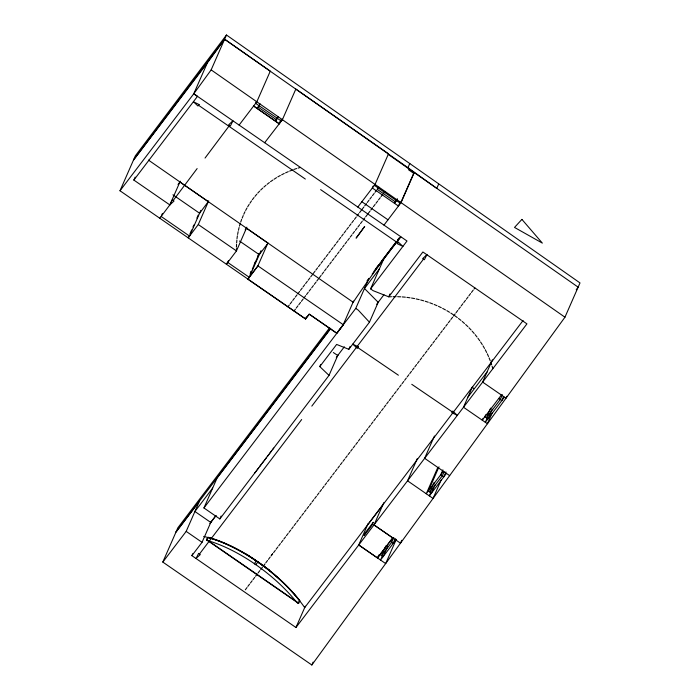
<?xml version="1.0" encoding="UTF-8"?>
<svg xmlns="http://www.w3.org/2000/svg" width="700" height="700" viewBox="0 0 700 700"><rect width="100%" height="100%" fill="white"/><g stroke="black" fill="none" stroke-linecap="round" stroke-linejoin="round"><path stroke-width="1.05" d="M236.469 248.596L236.46 250.906L226.389 264.224L119.997 190.768L135.319 155.881L226.468 35L580.003 282.922L564.952 317.205L311.841 665L162.811 562.074L177.861 527.791L329.709 327.679M236.425 247.152L236.565 244.3M236.88 240.047L236.626 242.874M236.994 238.648L237.388 235.804M237.615 234.43L238.14 231.665M238.438 230.282L239.076 227.535M239.453 226.144L240.249 223.449M240.704 222.119L241.614 219.441M242.156 218.164L243.233 215.539M244.974 211.724L243.775 214.261M159.784 218.207L169.838 204.925L172.349 199.876L174.02 201.04L169.838 204.925L133.849 180.075L135.153 177.109M119.997 190.768L193.769 93.774L207.226 63.114L224.612 39.235L270.279 71.146L256.821 101.806L239.111 125.081M391.484 296.721L388.762 296.835L373.118 290.666L370.606 288.881L406.998 241.01L193.769 93.774L211.155 69.886L226.468 35M161.56 215.451L162.426 213.474M169.838 204.925L180.25 181.195M189.945 233.896L191.678 229.941M192.981 226.975L193.847 224.998M196.893 218.076L198.188 215.11M208.705 200.804L198.284 224.543L188.204 237.851L189.551 236.093L200.839 210.376M256.515 101.36L255.64 103.337L281.426 121.117L282.293 119.14M258.659 105.639L257.355 108.605L260.243 103.95M259.271 105.289L258.396 107.266L276.526 119.779L277.392 117.801M276.351 119.14L275.485 121.117L278.364 116.471M280.814 120.172L279.195 123.847L253.627 106.015L279.387 123.83L281.12 119.875M267.873 243.119L257.889 265.86L343.341 324.748L336.858 333.217L309.312 314.142L305.646 318.938L226.432 264.25L228.602 260.479M246.881 227.176L236.46 250.906L198.284 224.543M250.373 273.21L251.239 271.233M254.284 264.311L255.588 261.345M257.757 256.401L259.053 253.435M250.101 274.181L251.405 271.215M252.271 269.238L259.219 253.418M258.055 265.842L247.931 279.125L249.305 277.331L261.03 250.626M162.811 562.074L186.183 531.387L199.377 501.34L176.006 532.026L330.488 328.431M337.951 355.031L329.017 375.384L219.835 518.936L203.936 507.964L217.131 477.916L330.706 328.615M390.04 293.93L388.762 296.835L422.887 251.983L526.942 323.864L295.951 627.506L191.888 555.651L192.736 553.718M191.888 555.651L202.037 542.325L210.971 521.972M257.889 265.86L247.765 279.151L305.489 318.964L306.355 316.986M219.835 518.936L221.112 516.031M373.179 186.06L372.33 188.002L398.431 206.054L400.129 202.169M378.123 187.434L377.274 189.367L395.57 202.002L396.419 200.06M329.017 375.384L319.795 366.59L320.644 364.656M438.646 184.126L436.783 188.352L407.942 167.676L409.806 163.441M395.377 201.399L394.529 203.341L397.434 198.756M353.596 301.035L343.184 324.765L336.7 333.235L309.146 314.169L305.489 318.964M388.238 154.394L414.234 172.594L401.039 202.641L383.976 225.111M203.936 507.964L355.757 308.402L368.944 278.355L366.966 280.954M370.606 288.881L383.801 258.834M319.795 366.59L336.639 344.435L348.828 349.317L350.096 346.412M348.828 349.317L369.451 322.219L378.385 301.858M295.951 627.506L305.314 606.183M383.801 502.653L374.019 524.947L392.761 537.933L377.475 557.961L358.733 544.976L368.086 523.653M311.841 665L313.119 662.095M417.34 458.517L407.549 480.812L433.046 498.452L441.131 480.043M378.787 554.977L377.475 557.961L392.752 537.863M385.866 545.869L381.614 555.564L391.676 542.351L393.803 537.504M434.429 436.012L424.637 458.308L449.654 475.633M382.664 555.205L380.537 560.053L395.806 539.954M387.826 545.983L383.145 556.64L380.074 554.488M395.325 538.519L393.199 543.366L390.136 541.275M396.296 539.341L385.656 563.57L358.733 544.976M401.765 540.278L400.488 543.191L374.019 524.947M472.421 386.881L463.479 407.243L487.419 423.736L492.1 413.079M437.745 467.6L426.256 493.771L443.389 471.293M439.005 466.812L428.374 491.05L431.428 493.141L435.26 484.418M434.149 482.37L429.887 492.056L442.348 475.746L444.045 471.87M431.06 492.012L429.363 495.889L446.451 473.384M442.908 469.858L440.781 474.705L443.835 476.796L445.97 471.949M492.415 359.791L482.624 382.086L506.004 398.213L506.852 396.27M483.114 418.25L482.256 420.192L501.358 395.01M485.677 414.811L484.829 416.754L487.926 418.871L492.188 409.176M490.621 408.135L486.36 417.83L500.29 399.499L502.416 394.651M487.445 417.436L485.319 422.284L504.438 397.171M503.528 396.699L501.821 400.575L498.794 398.449M297.789 603.312L299.679 600.836A93.599 40.828 37.2 0 0 207.987 537.477L206.719 539.954L298.559 603.374L299.828 600.635A93.599 40.819 37.3 0 0 208.145 537.259L206.876 539.744L298.716 603.173M245.63 210.464L246.969 208.014M247.669 206.789L249.156 204.383M249.944 203.21L251.519 200.865M252.35 199.727L254.056 197.47M292.364 170.021L289.642 171.097M474.049 289.065L474.88 287.919M576.214 289.8L578.139 287.158L414.234 172.594M356.326 237.869L364.709 226.459M356.072 238.105L364.499 226.66M173.197 200.489L197.129 168.577M205.039 158.06L229.53 125.379M245.193 229.828L246.444 228.174L268.03 243.136L259.262 254.642L239.487 241.019M178.028 184.485L179.9 182.009L208.32 201.67L199.588 213.237L172.935 194.81M290.203 303.861L291.909 301.604M292.74 300.466L294.455 298.209M295.33 297.089L297.036 294.831M297.911 293.72L299.618 291.463M303.03 286.947L304.736 284.69M305.611 283.579L307.317 281.321M308.192 280.21L309.899 277.953M313.32 273.438L315.026 271.18M315.901 270.06L317.608 267.803M318.483 266.691L320.189 264.434M321.02 263.296L322.726 261.039M323.601 259.919L325.308 257.661M326.183 256.55L327.898 254.293M331.31 249.777L333.016 247.52M333.891 246.409L335.598 244.151M336.473 243.031L338.179 240.774M339.01 239.636L340.716 237.379M341.591 236.267L343.306 234.01M344.181 232.89L345.887 230.632M349.3 226.118L351.006 223.86M351.881 222.749L353.588 220.491M354.463 219.38L356.169 217.123M357 215.976L358.715 213.719M359.59 212.607L361.296 210.35M362.171 209.239L363.877 206.981M367.29 202.466L368.996 200.209M369.871 199.089L371.578 196.831M372.453 195.72L374.159 193.463M296.249 308.061L297.955 305.804M298.83 304.684L300.545 302.426M301.42 301.315L303.126 299.058M306.539 294.543L308.245 292.285M309.12 291.174L310.826 288.916M311.701 287.796L313.408 285.547M316.829 281.033L318.535 278.775M319.41 277.655L321.116 275.398M321.991 274.286L323.697 272.029M324.529 270.882L326.235 268.625M327.11 267.514L328.816 265.256M329.691 264.145L331.406 261.887M334.819 257.373L336.525 255.115M337.4 254.004L339.106 251.746M339.981 250.626L341.688 248.369M342.519 247.231L344.225 244.974M345.1 243.854L346.806 241.596M347.69 240.485L349.396 238.227M352.809 233.713L354.515 231.455M355.39 230.344L357.096 228.086M357.971 226.975L359.678 224.718M360.509 223.571L362.215 221.314M363.09 220.202L364.805 217.945M365.68 216.825L367.386 214.567M370.799 210.061L372.505 207.804M373.38 206.684L375.086 204.426M375.961 203.315L377.668 201.058M381.089 196.543L382.795 194.285M374.08 271.171L378.7 265.072M381.999 260.715L393.881 245.017M395.203 243.276L396.524 241.535M397.845 239.794L399.166 238.044L397.836 239.689M256.996 470.094L258.703 467.836M259.534 466.69L261.24 464.433M262.115 463.321L263.821 461.064M264.696 459.952L266.402 457.695M269.824 453.18L271.53 450.923M247.852 586.399L249.568 584.141M245.315 589.794L247.021 587.536M250.443 583.021L252.149 580.764M253.024 579.653L254.73 577.395M258.142 572.88L259.849 570.622M260.724 569.511L262.43 567.254M263.305 566.134L265.011 563.876M265.851 562.739L267.558 560.481M268.433 559.37L270.139 557.113M271.014 555.992L272.72 553.735L271.845 554.855M273.595 552.624L275.301 550.366M276.132 549.22L277.839 546.962M278.714 545.851L280.42 543.594M281.295 542.483L283.01 540.225M286.422 535.71L288.129 533.452M289.004 532.341L290.71 530.084M291.585 528.964L293.291 526.706M294.123 525.569L295.829 523.311M296.704 522.191L298.419 519.934M299.294 518.822L301 516.565M304.412 512.05L306.119 509.793M306.994 508.681L308.7 506.424M309.575 505.312L311.281 503.055M312.113 501.909L313.828 499.651M314.703 498.54L316.409 496.282M317.284 495.162L318.99 492.905M319.865 491.794L321.571 489.536M322.402 488.399L324.109 486.141M324.984 485.021L326.69 482.764M327.565 481.653L329.271 479.395M332.692 474.88L334.399 472.623M335.274 471.511L336.98 469.254M337.855 468.134L339.561 465.876M340.392 464.739L342.099 462.481M342.974 461.37L344.68 459.113M345.555 457.992L347.27 455.735M350.683 451.22L352.389 448.963M353.264 447.851L354.97 445.594M355.845 444.483L357.551 442.225M358.382 441.079L360.089 438.821M360.964 437.71L362.679 435.453M363.554 434.341L365.26 432.084M368.672 427.569L370.379 425.311M371.254 424.191L372.96 421.934M373.835 420.822L375.541 418.565M376.373 417.428L378.088 415.17M378.963 414.05L380.669 411.793M381.544 410.681L383.25 408.424M386.662 403.909L388.369 401.651M389.244 400.54L390.95 398.283M391.825 397.162L393.531 394.905M396.953 390.399L398.632 388.176M399.507 387.065L401.214 384.808M402.089 383.688L403.795 381.43M404.626 380.293L406.332 378.035M407.207 376.915L408.914 374.658M409.789 373.546L411.495 371.289M414.916 366.774L416.623 364.516M417.498 363.405L419.204 361.148M420.079 360.036L421.785 357.779M422.616 356.632L424.322 354.375M425.197 353.264L426.904 351.006M427.779 349.886L429.494 347.629M432.906 343.123L434.613 340.865M435.488 339.745L437.194 337.488M438.069 336.376L439.775 334.119M440.606 332.973L442.312 330.715M443.188 329.604L444.894 327.346M445.777 326.235L447.484 323.977M450.896 319.463L452.602 317.205M453.477 316.094L455.184 313.836M456.059 312.716L457.765 310.459M461.177 305.944L462.892 303.686M463.767 302.575L465.474 300.317M466.349 299.206L468.055 296.949M468.886 295.803L470.593 293.545M471.468 292.434L473.174 290.176M376.049 268.398L378.683 264.924M380.004 263.183L396.515 241.43M212.669 488.075L194.915 511.49L210.752 522.428L216.029 515.497M207.226 63.114L133.455 160.107L224.612 39.235L407.942 167.676M133.849 180.075L197.505 96.32L193.769 93.774M357.805 207.069L375.051 184.441L388.509 153.781L295.838 89.058L282.38 119.718L264.67 142.713M372.172 274.111L399.683 237.939M379.348 268.984L364.49 288.505L378.184 302.312M209.895 523.556L215.854 515.725M336.306 357.376L344.348 346.797M376.679 304.299L383.976 294.7M206.859 538.956L207.987 537.477M311.806 406.123L423.483 259.14M199.465 554.024L301.674 419.519M523.093 320.486L304.684 607.609A92.671 40.416 37.3 0 0 249.891 556.762C235.541 547.916 220.159 540.312 203.674 536.445M467.924 397.127L487.069 371.971M377.58 188.947L378.928 187.189M287.954 306.775L289.328 304.981M383.67 193.174L385.044 191.371M294.07 310.966L295.418 309.199M254.774 472.964L256.121 471.205M367.456 525.096L382.743 505.067M272.405 449.802L273.726 448.079M374.999 192.316L376.749 190.094M364.709 205.835L366.459 203.604M346.719 229.495L348.469 227.264M328.729 253.146L330.479 250.924M310.739 276.806L312.489 274.575M300.449 290.316L302.199 288.094M378.499 199.911L380.257 197.689M368.217 213.43L369.967 211.199M350.227 237.09L351.977 234.859M332.238 260.741L333.988 258.519M314.239 284.401L315.998 282.17M303.957 297.911L305.707 295.689M267.234 456.549L268.993 454.317M458.596 309.321L460.346 307.09M448.315 322.831L450.065 320.609M430.325 346.491L432.075 344.26M412.326 370.151L414.085 367.92M394.371 393.767L396.121 391.536M384.081 407.277L385.831 405.055M366.091 430.938L367.841 428.706M348.101 454.597L349.851 452.366M330.111 478.249L331.861 476.026M301.831 515.428L303.581 513.196M283.841 539.079L285.591 536.856M255.561 576.249L257.311 574.026M254.975 196.385L256.812 194.215M257.731 193.13L259.674 191.082M263.848 187.127L265.974 185.264M260.68 190.05L262.754 188.09M267.111 184.319L269.369 182.543M270.524 181.676L272.886 180.023M274.094 179.244L276.544 177.651M277.804 176.899L280.324 175.472M281.645 174.816L284.252 173.442M285.582 172.865L288.269 171.649M296.625 168.508L293.781 169.487M298.078 168.114L300.405 167.396M393.015 296.669L396.104 296.686M397.644 296.695L400.715 296.817M402.246 296.931L405.352 297.185M406.901 297.369L410.007 297.797M414.592 298.585L411.565 298.043M416.141 298.935L419.195 299.618M420.717 300.002L423.736 300.825M425.233 301.254L428.251 302.243M429.739 302.776L432.67 303.887M434.131 304.456L437.027 305.707M442.68 308.402L445.463 309.908M438.454 306.32L441.271 307.685M446.845 310.66L449.496 312.252M450.826 313.084L453.434 314.816M333.331 352.529L337.741 355.486M357.822 347.594L398.387 375.209M411.766 384.309L452.331 411.924M408.476 169.715L413.709 173.311L400.514 203.367L374.386 185.351M472.229 387.354L474.014 388.588M355.757 308.402L358.295 310.152L369.451 322.219M227.736 262.456L249.305 277.331M361.874 201.749L387.975 219.791M198.546 105.271L305.34 179.051M320.626 189.621L397.81 242.909M161.123 216.44L189.551 236.093M246.461 554.173L256.358 561.006L254.354 563.64L255.85 564.681L257.854 562.048L269.553 570.124M186.183 531.387L202.037 542.325M148.452 160.09L353.185 302.269A100.931 8.977 -55.2 0 1 400.89 236.976M211.155 69.886L564.952 317.205M454.738 315.683L457.266 317.537M458.517 318.483L460.985 320.408M462.175 321.431L464.494 323.479M467.915 326.664L465.657 324.537M468.983 327.766L471.117 329.98M472.133 331.161L474.18 333.489M475.151 334.644L477.024 337.024M483.017 345.817L484.523 348.451M477.986 338.284L479.736 340.751M480.576 341.985L482.248 344.566M485.258 349.738L486.631 352.467M487.279 353.797L488.539 356.501M489.081 357.884L490.192 360.605M490.718 362.023L491.662 364.796M492.109 366.231L492.826 368.69M206.867 540.347A93.599 40.819 37.3 0 1 297.027 602.674M365.409 532.577L364.088 535.587L371.963 525.271L373.284 522.261L365.409 532.577M232.846 120.916L230.405 125.956L228.664 124.801L232.846 120.916M198.625 553.403L196.061 558.434L200.287 554.575L198.625 553.403M426.886 254.73L424.358 259.726L422.66 258.598L426.886 254.73M358.365 346.85L357.289 348.338L352.739 344.12L358.365 346.85M452.856 411.197L451.78 412.685L457.406 415.415L452.856 411.197M199.071 104.545L197.951 106.006L193.471 101.78L199.071 104.545M398.405 242.174L397.25 243.67L402.929 246.426L398.405 242.174M521.911 219.398L514.517 227.43L542.343 243.11L521.911 219.398"/></g></svg>
